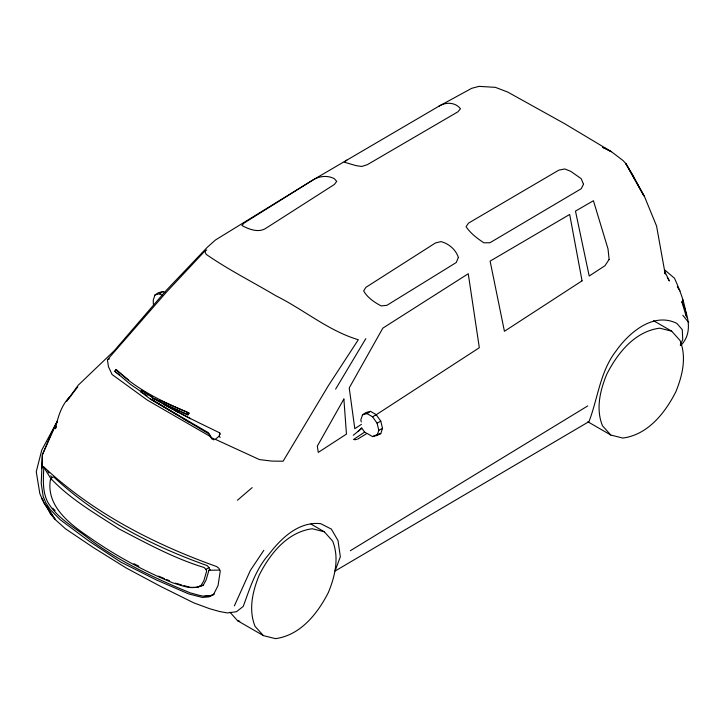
<?xml version="1.0" encoding="UTF-8"?>
<svg xmlns="http://www.w3.org/2000/svg" width="725" height="725" viewBox="0 0 725 725"><rect width="100%" height="100%" fill="white"/><g stroke="black" fill="none" stroke-linecap="round" stroke-linejoin="round"><path stroke-width="1.09" d="M685.977 315.529L681.808 301.6C688.297 315.574 693.055 333.165 680.811 345.408M220.092 437.447L219.294 436.024L219.666 432.852C193.212 419.875 165.762 407.432 141.647 390.177L140.55 391.645L150.329 399.022L209.117 434.058L210.685 436.314M50.406 479.578C46.065 505.823 69.192 523.595 88.323 536.6C114.659 555.132 142.988 570.666 172.795 582.846C181.866 585.519 191.645 590.286 200.943 585.682L203.852 580.707L206.643 571.155L206.027 569.433L204.142 567.521C174.263 558.422 146.658 543.36 119.09 528.951C95.872 513.844 71.24 499.824 51.946 479.651L50.406 479.578L52.381 477.123L53.922 477.132C97.377 517.55 151.425 545.853 207.096 565.563L208.972 567.539L209.697 569.841M210.141 569.578L208.936 570.276L206.081 580.027L203.172 585.383L196.928 587.368L190.222 587.377L183.887 585.564M164.838 292.619L162.944 291.522L158.358 292.728L154.978 294.966L153.256 300.087L153.337 304.201M357.525 439.214L367.031 433.396L372.596 436.613L377.1 435.435L380.77 433.604L382.528 428.384L380.77 421.134L376.184 414.637L370.502 411.356L365.907 412.561L362.536 414.8L360.814 419.92L361.304 421.95M377.1 435.435L378.822 430.315L377.1 423.21L372.596 416.839L367.031 413.622L362.536 414.8M680.249 345.2L682.732 339.554L682.279 329.657L676.878 323.423C653.307 311.587 628.783 332.802 615.906 351.172C600.055 371.753 597.98 398.043 589.008 421.597L335.041 571.046L340.342 556.782L338.013 540.542L331.343 529.087L320.677 523.658C298.609 521.311 281.073 538.285 268.757 554.534C255.644 569.333 249.926 588.211 243.247 606.39L236.468 611.71L227.387 612.933L219.43 611.483L209.616 608.701L193.82 602.874L161.041 586.634L125.951 567.847L93.407 547.592L65.386 528.724L55.281 519.598L50.705 514.061L44.288 502.733M57.302 421.261L42.385 454.756L41.234 483.412L43.147 496.299L45.729 502.624L50.242 509.584L60.284 519.771L88.649 540.859L120.722 562.038L156.283 579.9L188.718 593.92L202.402 597.436L208.963 596.865L213.503 594.654L218.071 585.501L220.237 571.128L218.995 568.4L216.684 566.578C153.564 544.004 92.601 512.666 43.382 466.519L42.458 466.474L41.914 468.178L42.385 454.756L51.466 433.251L57.302 421.261L41.769 450.044L36.25 471.721L39.83 493.571L43.98 503.241L55.281 519.598L49.345 510.219M234.365 605.882L250.343 570.457L263.818 550.311M56.342 426.808L55.417 428.711C58 416.594 61.734 403.879 71.286 395.397M335.63 389.108L365.808 338.647M119.172 374.87L114.858 371.263L116.027 369.514C136.472 389.416 162.273 401.759 188.292 412.607L189.08 413.141L187.911 414.89L181.903 412.28M114.994 371.399L116.027 369.514M152.205 398.088L187.132 414.356L188.292 412.607M77.756 386.923L66.401 401.514L78.227 385.202L114.215 350.782L165.681 290.988L207.404 247.189L215.361 240.066L313.073 179.918L438.598 106.385L471.685 88.323L479.026 86.366L495.356 87.344L507.708 92.057L564.739 123.748L611.465 151.724L623.11 160.606L625.811 163.56L632.363 174.326L643.909 195.868L636.224 182.156M210.975 436.894L147.266 400.064L112.067 374.499L108.46 366.669L107.4 359.763L166.333 292.238L204.812 251.113L206.734 249.971M358.041 431.466L361.784 427.759M237.428 500.259L252.155 487.617M219.294 436.024L215.126 439.395L211.02 437.483L208.329 432.635L150.329 399.022M353.265 435.263L361.929 428.294L364.621 432.118L366.234 432.97M346.804 160.107L344.194 162.155L356.002 165.626L361.757 166.46L367.294 164.702L457.847 111.858L460.475 108.741C455.128 101.962 445.467 101.908 438.598 106.385M353.474 439.54L364.621 432.118M154.978 294.966L159.482 293.788L162.944 291.522M367.031 413.622L370.502 411.356M361.403 424.37L354.797 428.665L349.223 387.929L382.818 328.153L468.25 273.742L479.325 347.719L375.559 415.171M206.027 569.433L208.972 567.539M372.596 416.839L376.184 414.637M587.712 405.937L350.311 550.719M377.1 423.21L380.77 421.134M378.822 430.315L382.528 428.384M372.596 436.613L375.287 435.263M213.585 594.273L211.328 595.415L204.767 595.977M214.192 594.083C206.788 598.941 197.988 594.654 190.322 592.905C155.431 578.468 120.975 562.446 90.453 539.953C75.708 527.909 57.221 518.846 47.524 501.727C42.267 491.07 43.292 478.727 43.817 467.217L51.203 479.216M107.4 359.763L109.475 358.875M197.689 586.924L203.335 585.021M376.184 434.81L380.77 433.604M354.534 439.785L356.528 439.404M208.936 570.276L219.775 570.086M671.703 331.189L659.696 328.171C634.602 331.461 617.464 353.229 606.68 374.417C600.073 390.585 595.678 408.891 602.466 425.756L610.803 435.036L622.811 438.063C647.905 434.773 665.043 413.005 675.827 391.817C682.433 375.641 686.829 357.334 680.041 340.478L671.703 331.189L653.569 320.722M324.292 531.769L312.285 528.752C287.191 532.032 270.053 553.8 259.26 574.988C252.663 591.165 248.267 609.471 255.055 626.327L263.392 635.617L275.4 638.634C300.494 635.354 317.623 613.586 328.416 592.397C335.013 576.221 339.418 557.915 332.63 541.058L324.292 531.769L310.925 524.057M229.97 612.217L237.61 620.736L239.794 621.28M141.647 390.177L149.105 394.844M140.55 391.645L141.81 391.971M175.45 583.136L181.776 584.957M158.548 576.121L164.493 578.641M166.469 579.474L169.442 580.734M179.9 411.41L163.814 404.387M159.944 400.291L167.158 403.426M168.182 403.879L189.08 413.141M215.914 439.577L259.468 459.596L272.038 461.109L283.112 461.209L328.316 385.754L358.304 339.726C328.479 330.872 303.712 309.566 276.026 295.854C252.753 281.98 228.375 269.772 206.099 254.303L204.812 251.113M213.866 439.867L211.818 438.906L211.02 437.483M133.907 563.669L138.837 566.18M155.567 398.968L159.464 401.161M163.352 403.363L190.602 418.733M587.893 421.805L610.803 435.036M159.482 293.788L162.264 295.401M237.61 620.736L263.392 635.617M165.209 404.704L172.94 409.244M174.87 410.386L177.77 412.09M152.549 399.711L154.47 400.898M156.401 402.076L159.292 403.843M161.222 405.021L178.558 415.642M183.38 418.588L189.162 422.131M147.184 395.732L130.754 384.594L114.858 371.263M187.132 414.356L187.911 414.89M150.882 396.086L152.649 397.318M116.163 369.65L128.678 380.063M664.499 269.754L674.504 278.237C680.023 290.589 685.234 303.576 686.385 317.16M52.798 508.243L55.118 510.59M682.823 315.284L688.75 322.571M677.304 286.719L679.978 290.942M43.4 500.83L41.615 498.012L43.219 500.848M46.373 505.524L48.149 508.334M47.868 471.132L49.001 472.981M50.705 475.745L51.838 477.594M667.308 277.43L669.402 280.974L664.435 271.087M635.127 180.199L625.811 163.56L644.434 196.43L656.551 225.992L665.178 273.95L664.553 272.029M219.666 432.852L220.454 434.284M48.693 509.757L50.705 514.061M682.787 299.633L683.032 301.881M458.372 257.484L456.215 262.559L386.942 305.298L381.214 305.932C374.435 302.379 367.457 297.694 363.651 290.915L365.88 287.354L435.498 242.929L440.972 241.606C448.802 243.573 455.925 249.717 458.372 257.484M583.516 184.259L581.232 188.736L489.946 242.748L483.865 242.803C477.213 238.407 470.498 233.332 466.057 226.671L468.504 223.128L558.812 170.148L564.766 168.952L570.793 171.363L581.187 178.676L583.516 184.259M343.877 399.013L317.305 446.147L318.275 452.4L346.459 434.085L343.877 399.013M609.127 259.423L604.958 265.74L589.207 276.007L575.478 211.093L593.431 200.734L608.021 248.929L609.127 259.423M336.69 181.404L334.307 184.512L264.797 228.982C257.375 232.707 248.593 229.091 241.887 225.493L244.243 222.919L313.073 179.918C319.517 176.003 327.528 175.115 334.325 178.667L336.69 181.404M582.048 280.838L504.428 331.28L490.118 261.118L569.678 214.446L582.048 280.838M604.741 148.081L602.711 147.42L611.465 151.724L604.741 148.081"/></g></svg>
